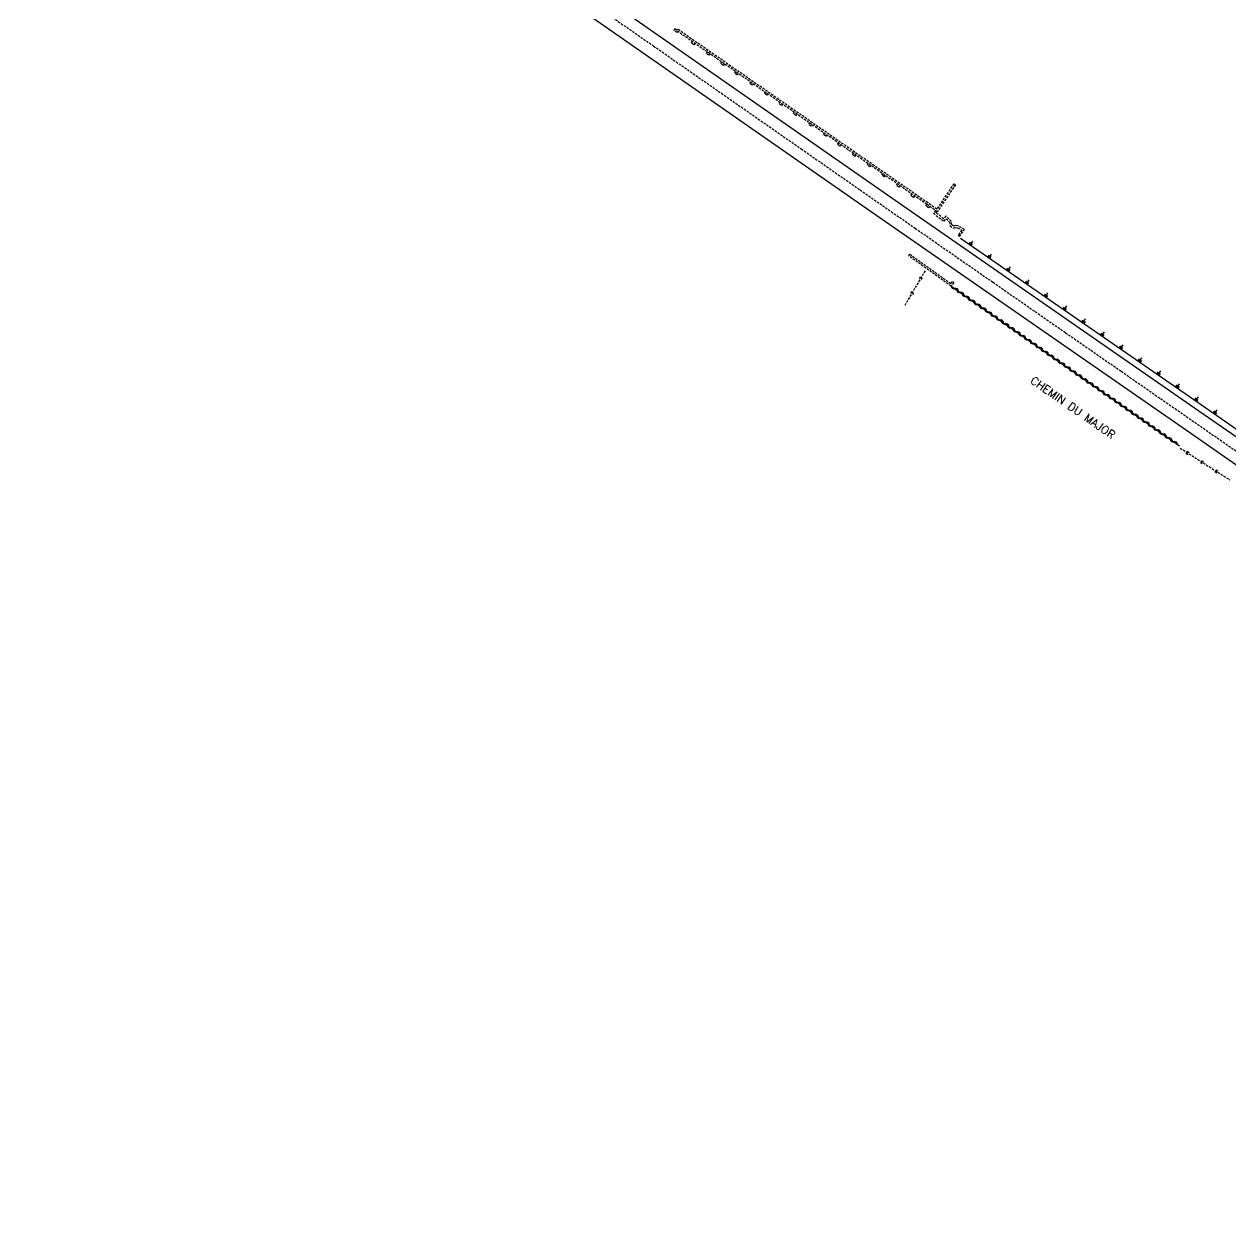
# Model space of a CAD drawing. Header units: millimetres. Extents: x 104000 to 105001, y 137000 to 138000.
# Drawn here: x 104000 to 104264.1, y 137374.3 to 137638.5 of the extents above; entities that cross this region are included whole.
import ezdxf
from ezdxf.enums import TextEntityAlignment as Align

# ---------------------------------------------------------------- set-up
doc = ezdxf.new("R2010")
doc.units = ezdxf.units.MM
doc.linetypes.add('DASHED', pattern=[0.75, 0.5, -0.25])
doc.layers.get('0').update_dxf_attribs({"linetype": 'CONTINUOUS'})
for name, color, linetype in [('W0001', 6, 'DASHED'), ('W0008', 7, 'CONTINUOUS'), ('W0112', 1, 'DASHED'), ('W0211', 2, 'CONTINUOUS'), ('W0220', 5, 'DASHED'), ('W0310', 3, 'CONTINUOUS'), ('W0989', 7, 'CONTINUOUS')]:
    doc.layers.add(name, color=color, linetype=linetype)
doc.styles.get("Standard").update_dxf_attribs({"font": 'romans.shx', "width": 0.85})

# ---------------------------------------------------------------- blocks, each defined once
blk = doc.blocks.new('t310o')
at = {"color": 0, "linetype": 'Continuous'}
for centre, start, end in [((-0.5, 0.38), 216.8699, 323.1304), ((0.5, -0.37), 36.8699, 143.1303)]:
    blk.add_arc(centre, 0.625, start, end, dxfattribs=at)
blk = doc.blocks.new('t220o')
at = {"color": 0, "linetype": 'Continuous'}
for p, q in [((-0.25, 0.25), (0.25, 0.25)), ((-0.25, -0.25), (0.25, -0.25))]:
    blk.add_line(p, q, dxfattribs=at)
blk = doc.blocks.new('t211o')
at = {"color": 0, "linetype": 'Continuous'}
for p, q in [((-0.29, 0.5), (-0.29, 0)), ((0, 1), (0, 0)), ((0.29, 0.5), (0.29, 0))]:
    blk.add_line(p, q, dxfattribs=at)

msp = doc.modelspace()

# ---------------------------------------------------------------- linework, layer by layer
at = {"layer": 'W0001'}
msp.add_lwpolyline([(104115.24, 137649.36), (104137.74, 137633.69), (104152.58, 137623.36), (104170.05, 137611.19), (104182.93, 137602.22), (104194.96, 137593.86), (104212.02, 137582.01), (104227.9, 137570.99), (104240.06, 137562.55), (104251.84, 137554.38), (104266.02, 137544.56)], dxfattribs=at)
at = {"layer": 'W0008'}
for points in [[(104516.38, 137374.33), (104508.87, 137379.44), (104488.39, 137393.59), (104413.77, 137445.42), (104363.92, 137479.86), (104313.45, 137514.8), (104285.81, 137534), (104257.05, 137553.84), (104192.3, 137598.77), (104096, 137665.83), (104046.9, 137699.89), (104000, 137732.47)], [(104364.66, 137473.21), (104310.85, 137510.45), (104282.44, 137530.08), (104255.28, 137548.91), (104186.61, 137596.58), (104092.27, 137662.27), (104043.03, 137696.45), (104000, 137726.02)]]:
    msp.add_lwpolyline(points, dxfattribs=at)
at = {"layer": 'W0112'}
for p, q in [((104142.39, 137637.45), (104142.16, 137637.13)), ((104146.17, 137634.69), (104145.93, 137634.35)), ((104146.52, 137633.93), (104145.93, 137634.35)), ((104146.76, 137634.28), (104146.52, 137633.93)), ((104149.44, 137632.41), (104149.21, 137632.07)), ((104149.8, 137631.67), (104149.21, 137632.07)), ((104150.03, 137632.01), (104149.8, 137631.67)), ((104152.65, 137630.19), (104152.41, 137629.85)), ((104153, 137629.45), (104152.41, 137629.85)), ((104153.23, 137629.79), (104153, 137629.45)), ((104155.68, 137628.09), (104155.46, 137627.76)), ((104156.05, 137627.36), (104155.46, 137627.76)), ((104156.26, 137627.68), (104156.05, 137627.36)), ((104158.94, 137625.82), (104158.73, 137625.51)), ((104159.3, 137625.11), (104158.73, 137625.51)), ((104159.52, 137625.42), (104159.3, 137625.11)), ((104162.15, 137623.6), (104161.96, 137623.34)), ((104162.53, 137622.91), (104161.96, 137623.34)), ((104162.74, 137623.19), (104162.53, 137622.91)), ((104165.32, 137621.4), (104165.11, 137621.12)), ((104165.7, 137620.68), (104165.11, 137621.12)), ((104165.93, 137620.97), (104165.7, 137620.68)), ((104168.51, 137619.19), (104168.3, 137618.9)), ((104168.88, 137618.49), (104168.3, 137618.9)), ((104169.09, 137618.79), (104168.88, 137618.49)), ((104171.82, 137616.89), (104171.62, 137616.6)), ((104172.22, 137616.18), (104171.62, 137616.6)), ((104172.41, 137616.48), (104172.22, 137616.18)), ((104175.03, 137614.66), (104174.83, 137614.37)), ((104175.43, 137613.96), (104174.83, 137614.37)), ((104175.63, 137614.24), (104175.43, 137613.96)), ((104178.14, 137612.51), (104177.93, 137612.19)), ((104178.52, 137611.79), (104177.93, 137612.19)), ((104178.73, 137612.1), (104178.52, 137611.79)), ((104181.39, 137610.25), (104181.18, 137609.93)), ((104181.79, 137609.52), (104181.18, 137609.93)), ((104182, 137609.83), (104181.79, 137609.52)), ((104184.64, 137607.99), (104184.44, 137607.73)), ((104185.03, 137607.26), (104184.44, 137607.73)), ((104185.26, 137607.56), (104185.03, 137607.26)), ((104187.81, 137605.8), (104187.61, 137605.51)), ((104188.2, 137605.08), (104187.61, 137605.51)), ((104188.42, 137605.37), (104188.2, 137605.08)), ((104191.01, 137603.57), (104190.79, 137603.26)), ((104191.39, 137602.83), (104190.79, 137603.26)), ((104191.62, 137603.15), (104191.39, 137602.83)), ((104203.43, 137603.56), (104203.77, 137603.34)), ((104194.23, 137601.34), (104193.99, 137601)), ((104194.58, 137600.59), (104193.99, 137601)), ((104194.82, 137600.93), (104194.58, 137600.59)), ((104199.54, 137597.19), (104199.75, 137597.47)), ((104202.83, 137581.2), (104193.57, 137587.82)), ((104203.44, 137581.95), (104202.83, 137581.2))]:
    msp.add_line(p, q, dxfattribs=at)
for points in [[(104203.77, 137603.34), (104199.8, 137597.43), (104197.54, 137599.05), (104143.05, 137636.85), (104142.85, 137636.64), (104142.16, 137637.13)], [(104203.43, 137603.56), (104199.7, 137598), (104197.77, 137599.37), (104143, 137637.37), (104142.8, 137637.16), (104142.39, 137637.45)], [(104198.12, 137598.63), (104197.9, 137598.31), (104197.31, 137598.72), (104197.55, 137599.04)], [(104199.43, 137597.7), (104198.97, 137597.11), (104201.29, 137595.37), (104201.73, 137595.93), (104202.49, 137595.2), (104202.6, 137594.37), (104203.38, 137593.87), (104203.79, 137594.02), (104204.26, 137593.94), (104205.18, 137593.41)], [(104204.68, 137592.06), (104205.76, 137593.53), (104204.4, 137594.33), (104203.75, 137594.43), (104203.42, 137594.32), (104202.98, 137594.6), (104202.87, 137595.39), (104201.68, 137596.52), (104201.21, 137595.92), (104199.54, 137597.19)], [(104205.18, 137593.41), (104204.36, 137592.3), (104204.68, 137592.06)], [(104193.57, 137587.82), (104193.81, 137588.14), (104202.76, 137581.75)], [(104202.76, 137581.75), (104203.13, 137582.2), (104203.44, 137581.95)]]:
    msp.add_lwpolyline(points, dxfattribs=at)
at = {"layer": 'W0211'}
msp.add_lwpolyline([(104204.87, 137591.64), (104256.93, 137555.73), (104292.43, 137531), (104314.47, 137516.05), (104363.02, 137481.72), (104367.62, 137479.73), (104369.15, 137480.46)], dxfattribs=at)
at = {"layer": 'W0220'}
for p, q in [((104197.13, 137584.51), (104192.64, 137576.89)), ((104252.99, 137545.75), (104263.86, 137538.77))]:
    msp.add_line(p, q, dxfattribs=at)
at = {"layer": 'W0310'}
msp.add_line((104202.83, 137581.2), (104252.8, 137546.27), dxfattribs=at)

# ---------------------------------------------------------------- block references
at = {"layer": 'W0211'}
for p, rotation in [((104206.93, 137590.22), 325.4069690918939), ((104211.04, 137587.38), 325.4069690918939), ((104215.16, 137584.54), 325.4069690918939), ((104219.27, 137581.7), 325.4069690918939), ((104223.39, 137578.87), 325.4069690918939), ((104227.51, 137576.03), 325.4069690918939), ((104231.62, 137573.19), 325.4069690918939), ((104235.74, 137570.35), 325.4069690918939), ((104239.85, 137567.51), 325.4069690918939), ((104243.97, 137564.67), 325.4069690918939), ((104248.09, 137561.83), 325.4069690918939), ((104252.2, 137559), 325.4069690918939), ((104256.32, 137556.16), 325.4069690918939), ((104260.42, 137553.3), 325.1349062270975)]:
    msp.add_blockref('t211o', p, dxfattribs=dict(at, rotation=rotation))
at = {"layer": 'W0220'}
for p, rotation in [((104196.18, 137582.89), 239.4742304461059), ((104194.27, 137579.66), 239.4742304461059), ((104254.57, 137544.73), 327.2978612589894), ((104257.73, 137542.71), 327.2978612589894), ((104260.88, 137540.68), 327.2978612589894)]:
    msp.add_blockref('t220o', p, dxfattribs=dict(at, rotation=rotation))
at = {"layer": 'W0310', "rotation": 325.0385365917164}
for p in [(104203.65, 137580.63), (104204.88, 137579.77), (104206.11, 137578.91), (104207.34, 137578.05), (104208.57, 137577.19), (104209.8, 137576.33), (104211.03, 137575.48), (104212.26, 137574.61), (104213.49, 137573.76), (104214.71, 137572.9), (104215.95, 137572.04), (104217.17, 137571.18), (104218.4, 137570.32), (104219.63, 137569.46), (104220.86, 137568.6), (104222.09, 137567.74), (104223.32, 137566.88), (104224.55, 137566.02), (104225.78, 137565.16), (104227.01, 137564.3), (104228.24, 137563.44), (104229.47, 137562.58), (104230.7, 137561.72), (104231.93, 137560.86), (104233.15, 137560), (104234.38, 137559.14), (104235.61, 137558.28), (104236.84, 137557.42), (104238.07, 137556.57), (104239.3, 137555.7), (104240.53, 137554.85), (104241.76, 137553.99), (104242.99, 137553.13), (104244.22, 137552.27), (104245.45, 137551.41), (104246.68, 137550.55), (104247.91, 137549.69), (104249.14, 137548.83), (104250.37, 137547.97), (104251.59, 137547.11)]:
    msp.add_blockref('t310o', p, dxfattribs=at)

# ---------------------------------------------------------------- texts
at = {"layer": 'W0989'}
msp.add_text('CHEMIN DU MAJOR', height=1.75, rotation=325.3069, dxfattribs=at).set_placement((104229.5, 137554.61), align=Align.MIDDLE)

doc.saveas('drawing.dxf')
